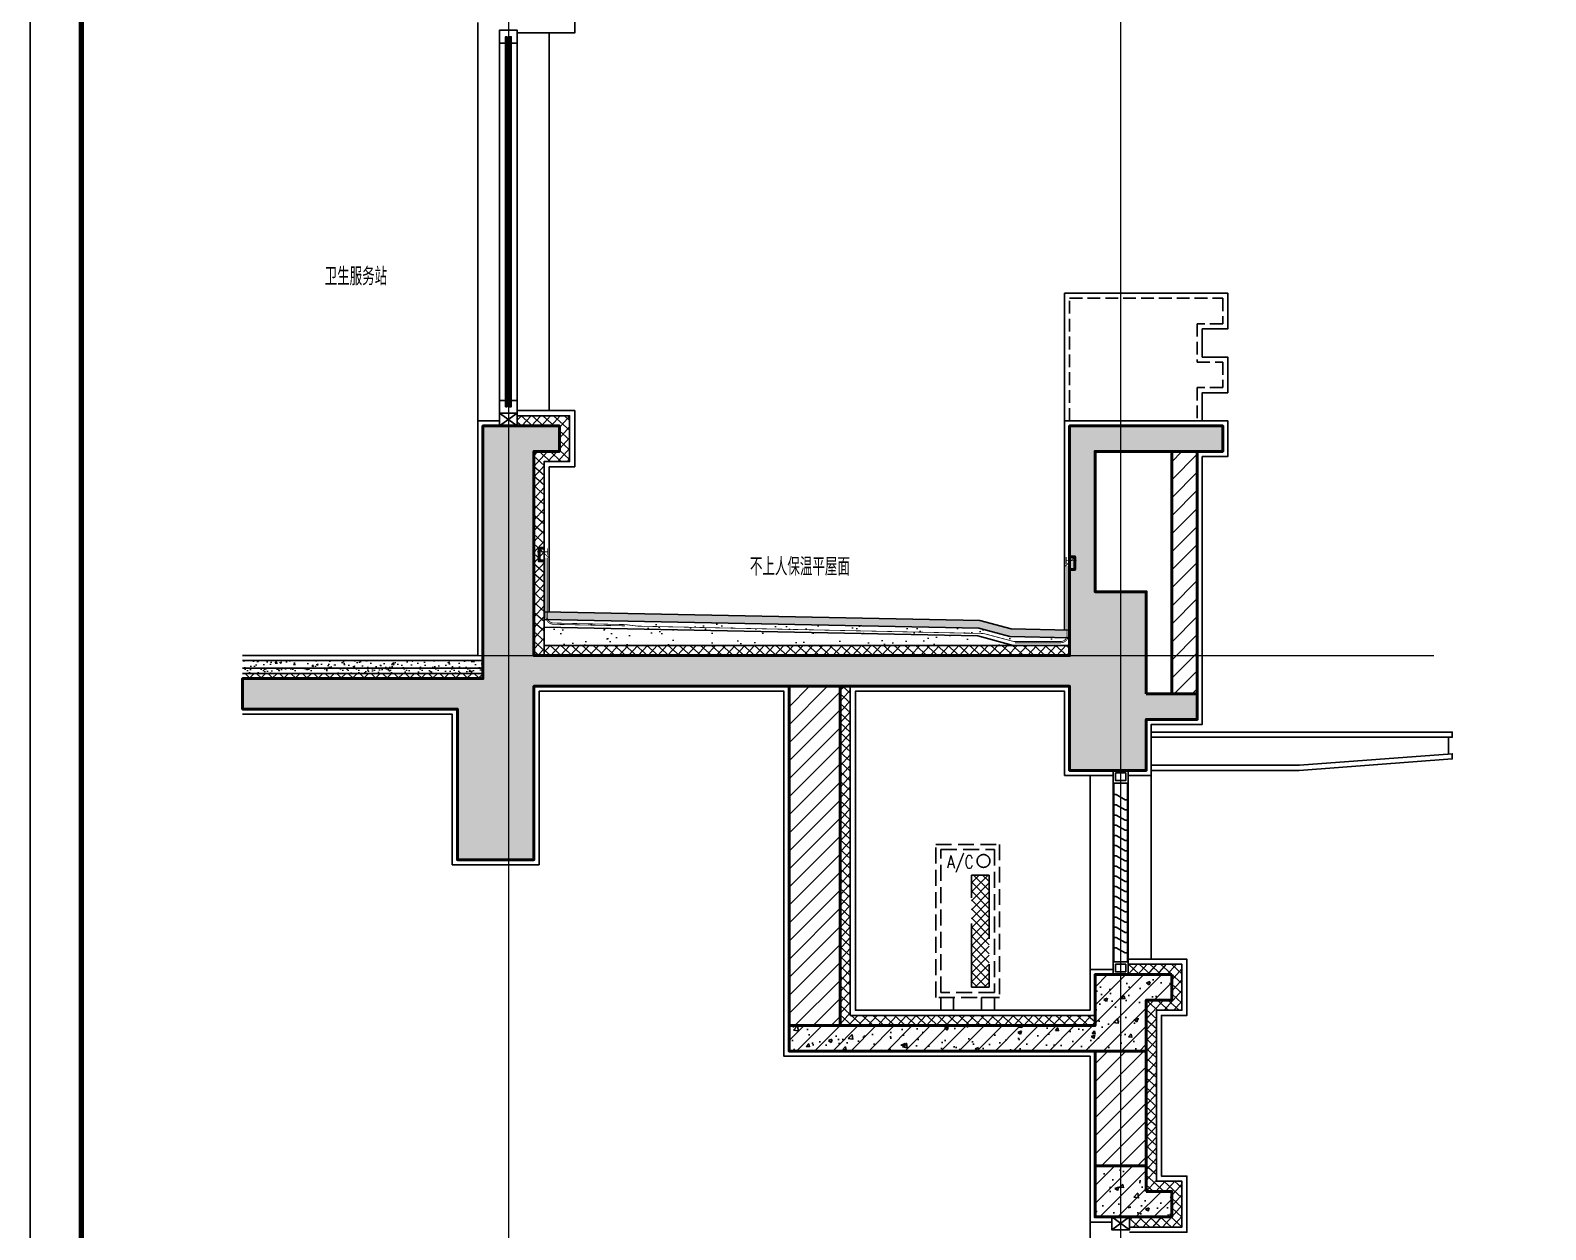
# Model space of a CAD drawing. Extents: x 1188826 to 1909461, y 608442 to 1651179.
# Drawn here: x 1295745 to 1301685, y 629241 to 633941 of the extents above; entities that cross this region are included whole.
import ezdxf

# ---------------------------------------------------------------- set-up
doc = ezdxf.new("R2010")
doc.units = 0
doc.header["$LTSCALE"] = 1000
doc.header["$MEASUREMENT"] = 0
for name, pattern in [('__DASH', [0.35, 0.25, -0.1]), ('ACAD_ISO10W100', [18.5, 12, -3, 0.5, -3]), ('DASH', [0.35, 0.25, -0.1]), ('DOTE', [2.42, 2, -0.2, 0.02, -0.2]), ('HIDDEN2', [0.1875, 0.125, -0.0625])]:
    doc.linetypes.add(name, pattern=pattern)
for name, color, linetype, lineweight in [('3-大样填充', 8, 'Continuous', 5), ('DOTE', 19, 'DOTE', 9), ('PUB_HATCH', 8, 'Continuous', 9), ('WALL', 9, 'Continuous', 40)]:
    doc.layers.add(name, color=color, linetype=linetype, lineweight=lineweight)
for name, color, linetype in [('A-HATH(填充)', 8, 'Continuous'), ('A-LM-HA(填充)', 8, 'Continuous'), ('A-LM-W(窗框)', 146, 'Continuous'), ('A-WA-I(保温层)', 40, 'Continuous'), ('A-WA-M(面层)', 43, 'Continuous'), ('A_H_MATERIAL', 40, 'Continuous'), ('PUB_TEXT', 4, 'Continuous'), ('WIN', 4, 'Continuous'), ('图框', 140, 'Continuous'), ('空调外机', 132, 'Continuous'), ('立面', 73, 'Continuous'), ('辅助线', 251, 'Continuous'), ('防水层', 192, 'Continuous')]:
    doc.layers.add(name, color=color, linetype=linetype)
doc.styles.add('HZ', font='txt.shx', dxfattribs={"width": 0.9, "bigfont": 'hztxt.shx'})
doc.styles.add('TXT', font='simplex.shx', dxfattribs={"width": 0.8, "bigfont": 'hztxt.shx'})
pattern_1 = [(45, (-1883.177, 0), (-35.355339, 35.355339), []), (50, (-1883.18, 0), (143.452037, -12.550427), [15, -165]), (355, (-1883.18, 0), (-27.750267, 150.438427), [12, -132]), (100.4514, (-1871.22, -1.05), (115.701876, 137.887908), [12.748038, -140.228422]), (46.1842, (-1883.18, 40), (213.44821, -33.103803), [22.5, -247.5]), (96.6356, (-1865.4, 37.24), (186.93254, 194.823574), [19.122058, -210.3426]), (351.1842, (-1883.18, 40), (186.93239, 194.82372), [18, -198]), (21, (-1863.18, 30), (119.38141, -80.523778), [15, -165]), (326, (-1863.18, 30), (48.663066, 145.030009), [12, -132]), (71.4514, (-1853.23, 23.29), (168.044526, 64.5061), [12.748038, -140.228422]), (37.5, (-1883.177, 0), (2.431971, 66.5787708), [0, -130.4, 0, -134, 0, -132.5]), (7.5, (-1883.18, 0), (52.6139075, 78.8823424), [0, -76.4, 0, -127.4, 0, -50.5]), (327.5, (-1927.777, 0), (106.7644872, -4.5109743), [0, -50, 0, -156, 0, -207]), (317.5, (-1947.78, 0), (116.637234, 20.0209965), [0, -65, 0, -103.6, 0, -147])]
pattern_2 = [(47.8624052, (-1863.202, 1), (-20.97382044, 18.97631373), []), (137.8624052, (-1863.202, 1), (-18.97631373, -20.97382044), [])]
pattern_3 = [(37.5, (831543, 264013.11), (-4.000078, 122.35331), [0, -96.52, 0, -107.95, 0, -103.1875]), (7.5, (831543, 264013.11), (112.38082, 179.206275), [0, -52.07, 0, -86.995, 0, -33.3375]), (327.5, (831464.89, 264013.11), (197.748093, 0.359296), [0, -31.75, 0, -114.3, 0, -149.225]), (317.5, (831464.9, 264013.11), (190.889113, 55.73233), [0, -15.875, 0, -74.93, 0, -85.725])]

# ---------------------------------------------------------------- blocks, each defined once
blk = doc.blocks.new('A$C63856392')
at = {"layer": '空调外机', "linetype": 'DASH'}
h = blk.add_hatch(dxfattribs=at)
h.set_pattern_fill('NET', color=256, scale=200, angle=45, style=0)
h.set_pattern_definition([(45, (-333662.741, 700712.276), (-17.6776695, 17.6776695), []), (135, (-333662.741, 700712.276), (-17.6776695, -17.6776695), [])])
h.paths.add_polyline_path([(140, 90), (210, 90), (210, 530), (140, 530)])
at = {"layer": '空调外机', "linetype": 'DASH', "ltscale": 0.25}
for points in [[(0, 650), (250, 650), (250, 50), (0, 50)], [(20, 630), (230, 630), (230, 70), (20, 70)]]:
    blk.add_lwpolyline(points, close=True, dxfattribs=at)
at = {"layer": '空调外机', "linetype": 'DASH'}
for points in [[(140, 530), (210, 530), (210, 90), (140, 90)], [(20, 50), (70, 50), (70, 0), (20, 0)], [(230, 50), (180, 50), (180, 0), (230, 0)]]:
    blk.add_lwpolyline(points, close=True, dxfattribs=at)
blk.add_circle((187.3, 585), 25, dxfattribs=at)
at = {"layer": '空调外机', "linetype": 'DASH', "style": 'HZ', "width": 0.8}
blk.add_text('A/C', height=50, dxfattribs=at).set_placement((44.4, 556.3))

msp = doc.modelspace()

# ---------------------------------------------------------------- hatches: boundary and pattern name
at = {"layer": '3-大样填充'}
h = msp.add_hatch(dxfattribs=at)
h.set_pattern_fill('粉刷', color=256, scale=10)
h.set_pattern_definition([(37.5, (23518.69, 1168323.02), (-1.25986716, 38.5364754), [0, -30.4, 0, -34, 0, -32.5]), (7.5, (23518.69, 1168323.02), (35.3955341, 56.4429213), [0, -16.4, 0, -27.4, 0, -10.5]), (327.5, (23494.09, 1168323.02), (62.2828372, 0.1131811), [0, -10, 0, -36, 0, -47]), (317.5, (23494.09, 1168323.02), (60.122532, 17.5535113), [0, -5, 0, -23.6, 0, -27])])
h.paths.add_polyline_path([(1297519, 631421.1), (1297519, 631441.1), (1296577.2, 631441.1), (1296577.2, 631421.1)])
h = msp.add_hatch(dxfattribs=at)
h.set_pattern_fill('ANSI37,_O', color=256, scale=20)
h.set_pattern_definition([(45, (23518.69, 1168333.02), (-22.4506403, 22.4506403), []), (135, (23518.69, 1168333.02), (-22.4506403, -22.4506403), [])])
h.paths.add_polyline_path([(1297519, 631401.1), (1297519, 631421.1), (1296577.2, 631421.1), (1296577.2, 631401.1)])
at = {"layer": 'A-HATH(填充)'}
h = msp.add_hatch(dxfattribs=at)
h.set_pattern_fill('钢筋混凝土', color=256, scale=20, style=0)
h.set_pattern_definition([(45, (0, 0), (-35.355339, 35.355339), []), (50, (0, 0), (143.452037, -12.550427), [15, -165]), (355, (0, 0), (-27.750267, 150.438427), [12, -132]), (100.4514, (11.95, -1.05), (115.701876, 137.887908), [12.748038, -140.228422]), (46.1842, (0, 40), (213.44821, -33.103803), [22.5, -247.5]), (96.6356, (17.79, 37.24), (186.93254, 194.823574), [19.122058, -210.3426]), (351.1842, (0, 40), (186.93239, 194.82372), [18, -198]), (21, (20, 30), (119.38141, -80.523778), [15, -165]), (326, (20, 30), (48.663066, 145.030009), [12, -132]), (71.4514, (29.95, 23.29), (168.044526, 64.5061), [12.748038, -140.228422]), (37.5, (0, 0), (2.431971, 66.5787708), [0, -130.4, 0, -134, 0, -132.5]), (7.5, (0, 0), (52.6139075, 78.8823424), [0, -76.4, 0, -127.4, 0, -50.5]), (327.5, (-44.6, 0), (106.7644872, -4.5109743), [0, -50, 0, -156, 0, -207]), (317.5, (-64.6, 0), (116.637234, 20.0209965), [0, -65, 0, -103.6, 0, -147])])
h.paths.add_polyline_path([(1300119, 631341.1), (1300119, 631741.1), (1299919, 631741.1), (1299919, 632291.1), (1300419, 632291.1), (1300419, 632391.1), (1299819, 632391.1), (1299819, 631491.1), (1297719, 631491.1), (1297719, 632291.1), (1297819, 632291.1), (1297819, 632391.1), (1297519, 632391.1), (1297519, 631401.1), (1296577.2, 631401.1), (1296577.2, 631281.1), (1297419, 631281.1), (1297419, 630691.1), (1297719, 630691.1), (1297719, 631371.1), (1299819, 631371.1), (1299819, 631041.1), (1300119, 631041.1), (1300119, 631241.1), (1300319, 631241.1), (1300319, 631341.1)])
h = msp.add_hatch(dxfattribs=at)
h.set_pattern_fill('钢筋混凝土', color=256, scale=20, style=0)
h.set_pattern_definition(pattern_1)
h.paths.add_polyline_path([(1300219, 630241.1), (1299919, 630241.1), (1299919, 630041.1), (1298719, 630041.1), (1298719, 629941.1), (1300119, 629941.1), (1300119, 630141.1), (1300219, 630141.1)])
h = msp.add_hatch(dxfattribs=at)
h.set_pattern_fill('钢筋混凝土', color=256, scale=20, style=0)
h.set_pattern_definition(pattern_1)
h.paths.add_polyline_path([(1300119, 629391.1), (1300119, 629491.1), (1299919, 629491.1), (1299919, 629291.1), (1300219, 629291.1), (1300219, 629391.1)])
at = {"layer": 'A-LM-HA(填充)'}
h = msp.add_hatch(dxfattribs=at)
h.set_pattern_fill('混凝土', color=256, scale=10, style=0)
h.set_pattern_definition([(50, (831542.997, 264013.11), (71.726018, -6.2752135), [7.5, -82.5]), (355, (831543, 264013.11), (-13.875133, 75.219213), [6, -66]), (100.4514, (831548.974, 264012.59), (57.850938, 68.943954), [6.374019, -70.114211]), (46.1842, (831543, 264033.11), (106.724105, -16.551901), [11.25, -123.75]), (96.6356, (831551.89, 264031.73), (93.46627, 97.411787), [9.561029, -105.1713]), (351.1842, (831543, 264033.11), (93.466195, 97.41186), [9, -99]), (21, (831552.997, 264028.11), (59.690705, -40.261889), [7.5, -82.5]), (326, (831553, 264028.11), (24.331533, 72.5150045), [6, -66]), (71.4514, (831557.97, 264024.756), (84.022263, 32.25305), [6.374019, -70.114211]), (37.5, (831542.997, 264013.11), (1.2159855, 33.2893854), [0, -65.2, 0, -67, 0, -66.25]), (7.5, (831542.997, 264013.11), (26.3069537, 39.4411712), [0, -38.2, 0, -63.7, 0, -25.25]), (327.5, (831520.697, 264013.11), (53.3822436, -2.2554872), [0, -25, 0, -78, 0, -103.5]), (317.5, (831510.697, 264013.11), (58.318617, 10.0104982), [0, -32.5, 0, -51.8, 0, -73.5])])
h.paths.add_polyline_path([(1297759, 631632.1), (1297759, 631662.1), (1299467.3, 631628), (1299589.2, 631595.5), (1299819, 631590.9), (1299819, 631560.9), (1299585, 631565.6), (1299463, 631598)])
at = {"layer": 'PUB_HATCH'}
h = msp.add_hatch(dxfattribs=at)
h.set_pattern_fill('多孔材料', color=256, scale=10, angle=2.86241, style=0)
h.set_pattern_definition([(47.8624052, (-1763.194, 251), (-20.97382044, 18.97631373), []), (137.8624052, (-1763.194, 251), (-18.97631373, -20.97382044), [])])
h.paths.add_polyline_path([(1297759, 631491.1), (1297759, 632251.1), (1297859, 632251.1), (1297859, 632351.1), (1297859, 632431.1), (1297654, 632431.1), (1297654, 632391.1), (1297819, 632391.1), (1297819, 632291.1), (1297719, 632291.1), (1297719, 631491.1)])
h = msp.add_hatch(dxfattribs=at)
h.set_pattern_fill('普通砖', color=256, scale=20, style=0)
h.set_pattern_definition([(45, (0, 35.9), (-35.3553532, 35.3553532), [])])
h.paths.add_polyline_path([(1300219, 631341.1), (1300319, 631341.1), (1300319, 632291.1), (1300219, 632291.1)])
h = msp.add_hatch(dxfattribs=at)
h.set_pattern_fill('AR-SAND', color=256, scale=50)
h.set_pattern_definition(pattern_3)
h.paths.add_polyline_path([(1297759, 631602.1), (1297759, 631632.1), (1299463, 631598), (1299585, 631565.6), (1299819, 631560.9), (1299819, 631531.1), (1299597.9, 631531.1), (1299458.8, 631568.1)])
h = msp.add_hatch(dxfattribs=at)
h.set_pattern_fill('AR-SAND', color=256, scale=50)
h.set_pattern_definition(pattern_3)
h.paths.add_polyline_path([(1297759, 631531.1), (1297759, 631602.1), (1299458.8, 631568.1), (1299597.9, 631531.1)])
h = msp.add_hatch(dxfattribs=at)
h.set_pattern_fill('多孔材料', color=256, scale=10, angle=2.86241, style=0)
h.set_pattern_definition(pattern_2)
h.paths.add_polyline_path([(1297759, 631531.1), (1297759, 631491.1), (1299819, 631491.1), (1299819, 631531.1)])
at = {"layer": 'PUB_HATCH', "linetype": 'Continuous'}
h = msp.add_hatch(dxfattribs=at)
h.set_pattern_fill('混凝土', color=256, scale=10, style=0)
h.set_pattern_definition([(50, (907484.034, 257893.11), (71.726018, -6.2752135), [7.5, -82.5]), (355, (907484.034, 257893.11), (-13.875133, 75.219213), [6, -66]), (100.4514, (907490.01, 257892.59), (57.850938, 68.943954), [6.374019, -70.114211]), (46.1842, (907484.03, 257913.11), (106.724105, -16.551901), [11.25, -123.75]), (96.6356, (907492.93, 257911.73), (93.46627, 97.411787), [9.561029, -105.1713]), (351.1842, (907484.03, 257913.11), (93.466195, 97.41186), [9, -99]), (21, (907494.034, 257908.11), (59.690705, -40.261889), [7.5, -82.5]), (326, (907494.034, 257908.11), (24.331533, 72.515005), [6, -66]), (71.4514, (907499.01, 257904.756), (84.022263, 32.25305), [6.374019, -70.114211]), (37.5, (907484.034, 257893.11), (1.2159855, 33.2893854), [0, -65.2, 0, -67, 0, -66.25]), (7.5, (907484.034, 257893.11), (26.3069537, 39.4411712), [0, -38.2, 0, -63.7, 0, -25.25]), (327.5, (907461.734, 257893.11), (53.3822436, -2.2554872), [0, -25, 0, -78, 0, -103.5]), (317.5, (907451.734, 257893.11), (58.318617, 10.0104982), [0, -32.5, 0, -51.8, 0, -73.5])])
h.paths.add_polyline_path([(1297519, 631441.1), (1297519, 631471.1), (1296577.2, 631471.1), (1296577.2, 631441.1)])
at = {"layer": 'PUB_HATCH'}
h = msp.add_hatch(dxfattribs=at)
h.set_pattern_fill('普通砖', color=256, scale=20, style=0)
h.set_pattern_definition([(45, (-1883.177, 35.9), (-35.3553532, 35.3553532), [])])
h.paths.add_polyline_path([(1298719, 631371.1), (1298919, 631371.1), (1298919, 630041.1), (1298719, 630041.1)])
h = msp.add_hatch(dxfattribs=at)
h.set_pattern_fill('多孔材料', color=256, scale=10, angle=2.86241, style=0)
h.set_pattern_definition(pattern_2)
h.paths.add_polyline_path([(1298959, 631371.1), (1298919, 631371.1), (1298919, 630041.1), (1299919, 630041.1), (1299919, 630081.1), (1298959, 630081.1)])
h = msp.add_hatch(dxfattribs=at)
h.set_pattern_fill('多孔材料', color=256, scale=10, angle=2.86241, style=0)
h.set_pattern_definition(pattern_2)
h.paths.add_polyline_path([(1300159, 630101.1), (1300259, 630101.1), (1300259, 630281.1), (1300049, 630281.1), (1300049, 630241.1), (1300219, 630241.1), (1300219, 630141.1), (1300119, 630141.1), (1300119, 629941.1), (1300119, 629491.1), (1300119, 629491.1), (1300119, 629391.1), (1300219, 629391.1), (1300219, 629291.1), (1300054, 629291.1), (1300054, 629251.1), (1300259, 629251.1), (1300259, 629431.1), (1300159, 629431.1)])
h = msp.add_hatch(dxfattribs=at)
h.set_pattern_fill('普通砖', color=256, scale=20, style=0)
h.set_pattern_definition([(45, (-12708.44, 8531.566), (-35.3553532, 35.3553532), [])])
h.paths.add_polyline_path([(1299919, 629491.1), (1300119, 629491.1), (1300119, 629941.1), (1299919, 629941.1)])

# ---------------------------------------------------------------- linework, layer by layer
at = {"layer": 'A-LM-W(窗框)'}
for p, q in [((1297584, 632491.1), (1297584, 633891.4)), ((1297608, 632466.1, 0), (1297608, 633891.4, 0)), ((1297614, 632466.1, 0), (1297614, 633891.4, 0)), ((1297624, 632466.1, 0), (1297624, 633891.4, 0)), ((1297630, 632466.1, 0), (1297630, 633891.4, 0)), ((1297654, 632491.1), (1297654, 633891.4)), ((1297584, 632391.1), (1297654, 632441.1)), ((1297654, 632391.1), (1297584, 632441.1)), ((1299984, 629291.1, 0), (1300054, 629241.1, 0)), ((1300054, 629291.1, 0), (1299984, 629241.1, 0))]:
    msp.add_line(p, q, dxfattribs=at)
at = {"layer": 'A-LM-W(窗框)', "elevation": 0}
for points in [[(1297654, 633891.4), (1297654, 633941.4), (1297584, 633941.4), (1297584, 633891.4), (1297608, 633891.4), (1297608, 633916.4), (1297614, 633916.4), (1297614, 633891.4), (1297624, 633891.4), (1297624, 633916.4), (1297630, 633916.4), (1297630, 633891.4)], [(1297654, 632491.1), (1297654, 632441.1), (1297584, 632441.1), (1297584, 632491.1), (1297608, 632491.1), (1297608, 632466.1), (1297614, 632466.1), (1297614, 632491.1), (1297624, 632491.1), (1297624, 632466.1), (1297630, 632466.1), (1297630, 632491.1)]]:
    msp.add_lwpolyline(points, close=True, dxfattribs=at)
at = {"layer": 'A-LM-W(窗框)'}
msp.add_lwpolyline([(1297654, 632391.1), (1297584, 632391.1), (1297584, 632441.1), (1297654, 632441.1), (1297654, 632391.1)], dxfattribs=at)
at = {"layer": 'A-LM-W(窗框)', "elevation": 0}
msp.add_lwpolyline([(1300054, 629291.1), (1299984, 629291.1), (1299984, 629241.1), (1300054, 629241.1), (1300054, 629291.1)], dxfattribs=at)
at = {"layer": 'A-WA-I(保温层)'}
for points in [[(1297759, 631491.1), (1297759, 632251.1), (1297859, 632251.1), (1297859, 632351.1), (1297859, 632351.1), (1297859, 632431.1), (1297654, 632431.1), (1297654, 632391.1), (1297819, 632391.1), (1297819, 632391.1), (1297819, 632391.1), (1297819, 632291.1), (1297719, 632291.1), (1297719, 631491.1), (1297759, 631491.1)], [(1298959, 631371.1), (1298959, 630081.1), (1299919, 630081.1)], [(1300049, 630281.1), (1300259, 630281.1), (1300259, 630101.1), (1300159, 630101.1), (1300159, 629431.1), (1300259, 629431.1), (1300259, 629251.1), (1300054, 629251.1)]]:
    msp.add_lwpolyline(points, dxfattribs=at)
msp.add_lwpolyline([(1297759, 631531.1), (1297759, 631491.1), (1299819, 631491.1), (1299819, 631531.1)], close=True, dxfattribs=at)
at = {"layer": 'A-WA-M(面层)'}
for p, q in [((1296577.2, 631441.1, 0), (1297519, 631441.1, 0)), ((1296577.2, 631421.1, 0), (1297519, 631421.1, 0)), ((1296577.2, 631401.1, 0), (1297519, 631401.1, 0))]:
    msp.add_line(p, q, dxfattribs=at)
for points in [[(1297654, 635751.1), (1297879, 635751.1), (1297879, 635531.1), (1297779, 635531.1), (1297779, 634151.4), (1297879, 634151.4), (1297879, 633931.4), (1297654, 633931.4)], [(1297654, 632451.1), (1297879, 632451.1), (1297879, 632331.1), (1297879, 632331.1), (1297879, 632231.1), (1297779, 632231.1), (1297779, 631661.7)], [(1297584, 632411.1), (1297499, 632411.1), (1297499, 631491.1), (1296577.2, 631491.1)], [(1299799, 631591.3), (1299799, 632411.1), (1300439, 632411.1), (1300439, 632271.1), (1300339, 632271.1), (1300339, 631221.1), (1300139, 631221.1), (1300139, 631021.1), (1300049, 631021.1)], [(1297759, 631662.1), (1299467.3, 631628), (1299589.2, 631595.5)], [(1297759, 631632.1), (1299463, 631598), (1299585, 631565.6), (1299819, 631560.9)], [(1297759, 631602.1), (1299458.8, 631568.1), (1299597.9, 631531.1)], [(1299589.2, 631595.5), (1299818.4, 631590.9)], [(1296577.2, 631471.1), (1297519, 631471.1)], [(1299989, 631021.1), (1299799, 631021.1), (1299799, 631351.1), (1298979, 631351.1), (1298979, 630101.1), (1299899, 630101.1), (1299899, 630261.1), (1299989, 630261.1)], [(1300049, 630301.1), (1300279, 630301.1), (1300279, 630081.1), (1300179, 630081.1), (1300179, 629451.1), (1300279, 629451.1), (1300279, 629231.1), (1300054, 629231.1)]]:
    msp.add_lwpolyline(points, dxfattribs=at)
at = {"layer": 'A-WA-M(面层)', "elevation": 0}
msp.add_lwpolyline([(1299984, 629271.1), (1299899, 629271.1), (1299899, 629921.1), (1298699, 629921.1), (1298699, 631351.1), (1297739, 631351.1), (1297739, 630671.1), (1297399, 630671.1), (1297399, 631261.1), (1296577.2, 631261.1)], dxfattribs=at)
at = {"layer": 'A_H_MATERIAL'}
for p, q in [((1299989, 630291.1), (1299989, 630991.1)), ((1299992, 630291.1), (1299992, 630991.1)), ((1300046, 630991.1), (1300046, 630291.1)), ((1300049, 630991.1), (1300049, 630291.1))]:
    msp.add_line(p, q, dxfattribs=at)
for points in [[(1300049, 631041.1), (1299989, 631041.1), (1299989, 630991.1), (1300049, 630991.1)], [(1300039, 631031.1), (1299999, 631031.1), (1299999, 631001.1), (1300039, 631001.1)], [(1300049, 630291.1), (1299989, 630291.1), (1299989, 630241.1), (1300049, 630241.1)], [(1300039, 630251.1), (1299999, 630251.1), (1299999, 630281.1), (1300039, 630281.1)]]:
    msp.add_lwpolyline(points, close=True, dxfattribs=at)
for points in [[(1299992, 630946.2), (1300002, 630946.2), (1300036, 630926.2), (1300046, 630926.2)], [(1299992, 630906.2), (1300002, 630906.2), (1300036, 630886.2), (1300046, 630886.2)], [(1299992, 630866.2), (1300002, 630866.2), (1300036, 630846.2), (1300046, 630846.2)], [(1299992, 630826.2), (1300002, 630826.2), (1300036, 630806.2), (1300046, 630806.2)], [(1299992, 630786.2), (1300002, 630786.2), (1300036, 630766.2), (1300046, 630766.2)], [(1299992, 630746.2), (1300002, 630746.2), (1300036, 630726.2), (1300046, 630726.2)], [(1299992, 630706.2), (1300002, 630706.2), (1300036, 630686.2), (1300046, 630686.2)], [(1299992, 630666.2), (1300002, 630666.2), (1300036, 630646.2), (1300046, 630646.2)], [(1299992, 630626.2), (1300002, 630626.2), (1300036, 630606.2), (1300046, 630606.2)], [(1299992, 630586.2), (1300002, 630586.2), (1300036, 630566.2), (1300046, 630566.2)], [(1299992, 630546.2), (1300002, 630546.2), (1300036, 630526.2), (1300046, 630526.2)], [(1299992, 630506.2), (1300002, 630506.2), (1300036, 630486.2), (1300046, 630486.2)], [(1299992, 630466.2), (1300002, 630466.2), (1300036, 630446.2), (1300046, 630446.2)], [(1299992, 630426.2), (1300002, 630426.2), (1300036, 630406.2), (1300046, 630406.2)], [(1299992, 630386.2), (1300002, 630386.2), (1300036, 630366.2), (1300046, 630366.2)], [(1299992, 630346.2), (1300002, 630346.2), (1300036, 630326.2), (1300046, 630326.2)]]:
    msp.add_lwpolyline(points, dxfattribs=at)
at = {"layer": 'DOTE', "linetype": 'ACAD_ISO10W100', "ltscale": 100}
for p, q in [((1297619, 640191.1), (1297619, 625991.1)), ((1300019, 638091.1), (1300019, 625991.1)), ((1296577.2, 631491.1), (1301246.2, 631491.1))]:
    msp.add_line(p, q, dxfattribs=at)
at = {"layer": 'WALL'}
for points in [[(1300119, 631341.1), (1300119, 631741.1), (1299919, 631741.1), (1299919, 632291.1), (1300419, 632291.1), (1300419, 632391.1), (1299819, 632391.1), (1299819, 631491.1), (1297719, 631491.1), (1297719, 632291.1), (1297819, 632291.1), (1297819, 632391.1), (1297819, 632391.1), (1297819, 632391.1), (1297519, 632391.1), (1297519, 631401.1), (1296577.2, 631401.1), (1296577.2, 631281.1), (1297419, 631281.1), (1297419, 630691.1), (1297719, 630691.1), (1297719, 631371.1), (1299819, 631371.1), (1299819, 631041.1), (1300119, 631041.1), (1300119, 631241.1), (1300319, 631241.1), (1300319, 631341.1), (1300119, 631341.1)], [(1297759, 631912.1), (1297739, 631912.1), (1297739, 631862.1), (1297759, 631862.1)], [(1299819, 631878.1), (1299839, 631878.1), (1299839, 631828.1), (1299819, 631828.1)], [(1300219, 630241.1), (1299919, 630241.1), (1299919, 630041.1), (1298719, 630041.1), (1298719, 629941.1), (1300119, 629941.1), (1300119, 630141.1), (1300219, 630141.1), (1300219, 630241.1)], [(1300119, 629391.1), (1300119, 629491.1), (1299919, 629491.1), (1299919, 629291.1), (1300219, 629291.1), (1300219, 629391.1), (1300119, 629391.1)]]:
    msp.add_lwpolyline(points, dxfattribs=at)
for points in [[(1300219, 631341.1), (1300319, 631341.1), (1300319, 632291.1), (1300219, 632291.1)], [(1298719, 631371.1), (1298919, 631371.1), (1298919, 630041.1), (1298719, 630041.1)], [(1299919, 629491.1), (1300119, 629491.1), (1300119, 629941.1), (1299919, 629941.1)]]:
    msp.add_lwpolyline(points, close=True, dxfattribs=at)
at = {"layer": '图框'}
msp.add_lwpolyline([(1295745, 643151.8), (1295745, 622131.8), (1307625, 622131.8), (1307625, 643151.8)], close=True, dxfattribs=at)
at = {"layer": '图框', "const_width": 20}
msp.add_lwpolyline([(1295945, 642651.8), (1295945, 622331.8), (1307425, 622331.8), (1307425, 642651.8)], close=True, dxfattribs=at)
at = {"layer": '立面', "color": 4}
msp.add_line((1301304, 631171.1), (1300139, 631171.1), dxfattribs=at)
for points in [[(1300139, 631041.1), (1300719, 631041.1), (1301319, 631086.1), (1301319, 631106.1), (1301304, 631104.9), (1301304, 631171.1), (1301319, 631171.1), (1301319, 631191.1), (1300139, 631191.1)], [(1300139, 631191.1), (1300139, 631041.1)], [(1301319, 631106.1), (1300719.8, 631061.1), (1300139, 631061.1)]]:
    msp.add_lwpolyline(points, dxfattribs=at)
at = {"layer": '辅助线'}
for points in [[(1297499, 632411.1), (1297499, 633971.4)], [(1297779, 633931.4), (1297779, 632451.1)], [(1299799, 632411.1), (1299799, 632911.1), (1300439, 632911.1), (1300439, 632771.1), (1300339, 632771.1), (1300339, 632661.1), (1300439, 632661.1), (1300439, 632521.1), (1300339, 632521.1), (1300339, 632411.1)], [(1299899, 631021.1), (1299899, 630261.1)], [(1300139, 631021.1), (1300139, 630301.1)]]:
    msp.add_lwpolyline(points, dxfattribs=at)
at = {"layer": '辅助线', "linetype": '__DASH', "ltscale": 0.2}
msp.add_lwpolyline([(1299819, 632411.1), (1299819, 632891.1), (1300419, 632891.1), (1300419, 632791.1), (1300319, 632791.1), (1300319, 632641.1), (1300419, 632641.1), (1300419, 632541.1), (1300319, 632541.1), (1300319, 632411.1)], dxfattribs=at)
at = {"layer": '辅助线', "elevation": 0}
msp.add_lwpolyline([(1299899, 629271.1), (1299899, 626691.1)], dxfattribs=at)
at = {"layer": '防水层', "linetype": 'HIDDEN2', "ltscale": 0.2, "const_width": 3}
for points in [[(1297772.6, 631897.4), (1297731.7, 631897.4)], [(1297776.8, 631874.6), (1297739, 631912.1)], [(1297772.6, 631911.3), (1297772.6, 631883.5)], [(1299801.3, 631840.5), (1299839, 631878.1)], [(1299805.4, 631877.3), (1299805.4, 631849.5)], [(1299805.4, 631863.4), (1299846.4, 631863.4)]]:
    msp.add_lwpolyline(points, dxfattribs=at)
for points in [[(1298076.5, 631607.5), (1297796.5, 631613.5, -0.414214), (1297766.5, 631643.5), (1297766.5, 631875.2)], [(1299809, 631842), (1299809, 631571.1, -0.411589), (1299784.3, 631546.1, -0.002239), (1299783.9, 631546.1), (1299604.4, 631546.1, -0.065108), (1299595.4, 631547.3), (1299486.1, 631576.4, 0.059743), (1299477.8, 631577.6), (1298126.5, 631606.4), (1298076.3, 631612.5), (1297796.5, 631618.5, -0.414214), (1297771.5, 631643.5), (1297771.5, 631875.2)], [(1299814, 631842), (1299814, 631571.1, -0.410517), (1299784.4, 631541.1, -0.003156), (1299783.9, 631541.1), (1299604.4, 631541.1)]]:
    msp.add_lwpolyline(points, format="xyb", dxfattribs=at)

# ---------------------------------------------------------------- block references
at = {"layer": 'WIN'}
msp.add_blockref('A$C63856392', (1299294, 630101.1), dxfattribs=at)

# ---------------------------------------------------------------- texts
at = {"layer": 'PUB_TEXT', "color": 7, "style": 'TXT', "width": 0.7}
for s, p in [('卫生服务站', (1296898.9, 632942.1, 0)), ('不上人保温平屋面', (1298565.7, 631804.6, 0))]:
    msp.add_text(s, height=70, dxfattribs=at).set_placement(p)

doc.saveas('drawing.dxf')
